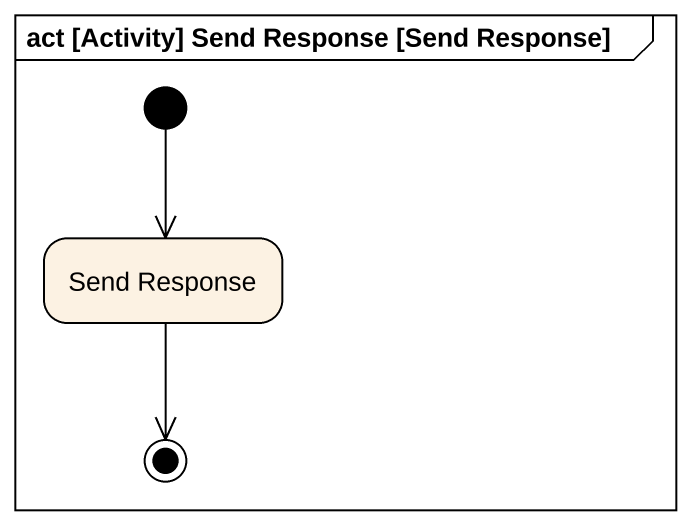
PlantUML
@startuml
mainframe act [Activity] Send Response [Send Response]
hide empty description
state "Send Response" as Send_Response
[*] --> Send_Response
Send_Response --> [*]
@enduml
